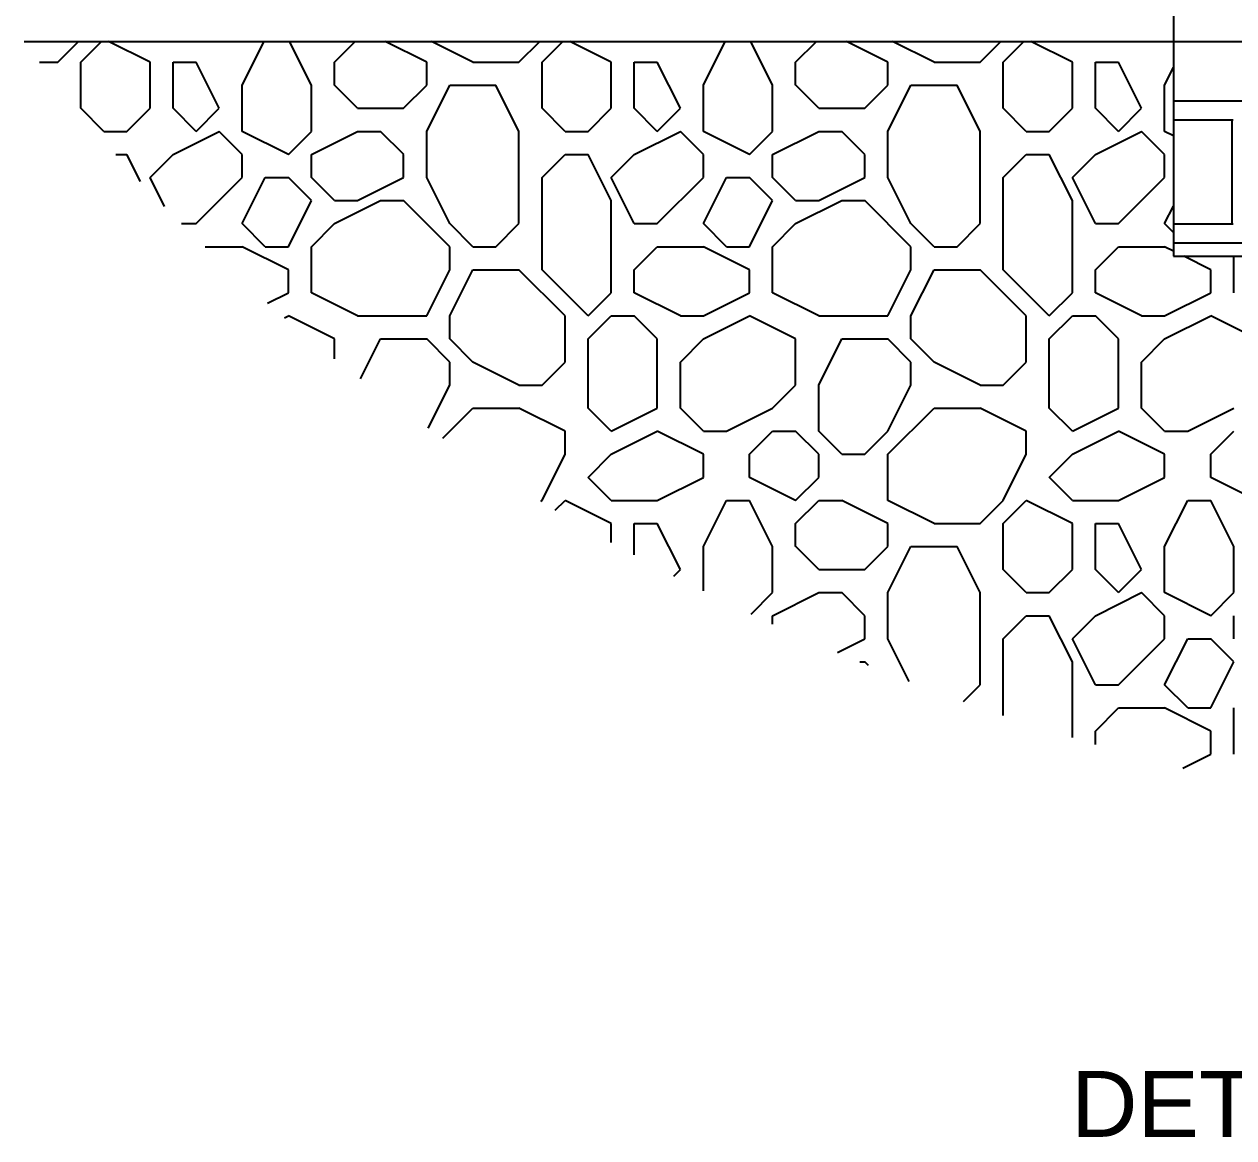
# Model space of a CAD drawing. Header units: inches. Extents: x -27 to 114, y -35 to 60.
# Drawn here: x 63.059 to 67.19, y 41.254 to 45.056 of the extents above; entities that cross this region are included whole.
import ezdxf

# ---------------------------------------------------------------- set-up
doc = ezdxf.new("R2010")
doc.units = ezdxf.units.IN
doc.header["$LTSCALE"] = 10
doc.header["$MEASUREMENT"] = 0
for name, color, linetype in [('FORMA', 6, 'Continuous'), ('HAS', 4, 'Continuous'), ('TUBO', 2, 'Continuous')]:
    doc.layers.add(name, color=color, linetype=linetype)
doc.layers.add('xtexto', color=7, linetype='Continuous', lineweight=20)
doc.styles.add('Arial', font='arial.ttf')

# ---------------------------------------------------------------- blocks, each defined once
blk = doc.blocks.new('caixa de areia')
at = {"layer": 'HAS'}
h = blk.add_hatch(dxfattribs=at)
h.set_pattern_fill('AR-BRELM', color=4, scale=0.175, style=0)
h.set_pattern_definition([(0, (291.365, 249.52955), (0, 0.93345), [1.33438, -0.06562]), (0, (291.365, 249.9233), (0, 0.93345), [1.33438, -0.06562]), (0, (291.715, 249.9963), (0, 0.93345), [0.63437, -0.06562]), (0, (291.715, 250.39), (0, 0.93345), [0.63437, -0.06562]), (90, (291.365, 249.5296), (-1.4, 9e-17), [0.39375, -0.5397]), (90, (291.2994, 249.5296), (-1.4, 9e-17), [0.39375, -0.5397]), (90, (291.715, 249.9963), (-0.7, 4e-17), [0.39375, -0.5397]), (90, (291.6494, 249.9963), (-0.7, 4e-17), [0.39375, -0.5397])])
h.paths.add_polyline_path([(292.6234, 250.2207), (293.1484, 250.2207), (293.1484, 251.8558), (292.7984, 251.8558), (292.7984, 251.6808), (292.6234, 251.6808)])
h.paths.add_polyline_path([(293.1484, 249.8707), (292.6234, 249.8707), (292.6234, 248.7058), (293.1484, 248.7058)])
h.paths.add_polyline_path([(290.5234, 249.5207), (289.9984, 249.5207), (289.9984, 248.7058), (290.5234, 248.7058)])
h.paths.add_polyline_path([(290.5234, 251.6808), (290.3484, 251.6808), (290.3484, 251.8558), (289.9984, 251.8558), (289.9984, 249.8707), (290.5234, 249.8707)])
at = {"layer": 'FORMA'}
for p, q in [((289.9984, 251.8558), (289.9984, 248.7058)), ((289.9984, 248.7058), (290.5234, 248.7058))]:
    blk.add_line(p, q, dxfattribs=at)
at = {"layer": 'TUBO'}
blk.add_line((285.6375, 249.5207), (290.6998, 249.5207), dxfattribs=at)
at = {"layer": 'TUBO', "color": 4}
for p, q in [((285.765, 249.442), (285.8437, 249.5207)), ((285.8525, 249.4421), (285.9312, 249.5207)), ((285.8525, 249.4421), (285.9312, 249.5207)), ((286.115, 249.4421), (285.9577, 249.5207)), ((286.465, 249.3545), (286.5481, 249.5207)), ((286.7275, 249.3545), (286.6444, 249.5207)), ((286.815, 249.4421), (286.8937, 249.5207)), ((287.165, 249.4421), (287.0077, 249.5207)), ((287.34, 249.4421), (287.1827, 249.5207)), ((287.515, 249.442), (287.5937, 249.5207)), ((287.6025, 249.4421), (287.6812, 249.5207)), ((287.6025, 249.4421), (287.6812, 249.5207)), ((287.865, 249.4421), (287.7077, 249.5207)), ((288.215, 249.3545), (288.2981, 249.5207)), ((288.4775, 249.3545), (288.3944, 249.5207)), ((288.565, 249.4421), (288.6437, 249.5207)), ((288.915, 249.4421), (288.7577, 249.5207)), ((289.09, 249.4421), (288.9327, 249.5207)), ((289.265, 249.442), (289.3437, 249.5207)), ((289.3525, 249.4421), (289.4312, 249.5207)), ((289.3525, 249.4421), (289.4312, 249.5207)), ((289.615, 249.4421), (289.4577, 249.5207)), ((285.6961, 249.4421), (285.765, 249.4421)), ((285.8525, 249.267), (285.8525, 249.4421)), ((286.115, 249.267), (286.115, 249.4421)), ((286.2025, 249.4421), (286.29, 249.4421)), ((286.2025, 249.267), (286.2025, 249.4421)), ((286.3775, 249.267), (286.29, 249.442)), ((286.815, 249.3545), (286.815, 249.4421)), ((287.165, 249.3545), (287.165, 249.4421)), ((287.34, 249.4421), (287.515, 249.4421)), ((287.6025, 249.267), (287.6025, 249.4421)), ((287.865, 249.267), (287.865, 249.4421)), ((287.9525, 249.4421), (288.04, 249.4421)), ((287.9525, 249.267), (287.9525, 249.4421)), ((288.1275, 249.267), (288.04, 249.442)), ((288.565, 249.3545), (288.565, 249.4421)), ((288.915, 249.3545), (288.915, 249.4421)), ((289.09, 249.4421), (289.265, 249.4421)), ((289.3525, 249.267), (289.3525, 249.4421)), ((289.615, 249.267), (289.615, 249.4421)), ((289.7025, 249.4421), (289.79, 249.4421)), ((289.7025, 249.267), (289.7025, 249.4421)), ((289.8775, 249.267), (289.79, 249.442)), ((289.965, 249.3545), (289.9984, 249.4213)), ((286.465, 249.1796), (286.465, 249.3545)), ((286.7275, 249.1796), (286.7275, 249.3545)), ((286.9026, 249.267), (286.8151, 249.3545)), ((287.0775, 249.267), (287.165, 249.3545)), ((287.165, 249.1796), (287.2525, 249.3545)), ((287.2525, 249.3545), (287.4275, 249.3545)), ((287.515, 249.1796), (287.4275, 249.3545)), ((288.215, 249.1796), (288.215, 249.3545)), ((288.4775, 249.1796), (288.4775, 249.3545)), ((288.6526, 249.267), (288.5651, 249.3545)), ((288.8275, 249.267), (288.915, 249.3545)), ((288.915, 249.1796), (289.0025, 249.3545)), ((289.0025, 249.3545), (289.1775, 249.3545)), ((289.265, 249.1796), (289.1775, 249.3545)), ((289.965, 249.1796), (289.965, 249.3545)), ((285.94, 249.1796), (285.8525, 249.267)), ((286.0275, 249.1795), (286.115, 249.267)), ((286.29, 249.1796), (286.2025, 249.267)), ((286.29, 249.1795), (286.3775, 249.267)), ((286.9025, 249.267), (287.0775, 249.267)), ((287.69, 249.1796), (287.6025, 249.267)), ((287.7775, 249.1795), (287.865, 249.267)), ((288.04, 249.1796), (287.9525, 249.267)), ((288.04, 249.1795), (288.1275, 249.267)), ((288.6525, 249.267), (288.8275, 249.267)), ((289.44, 249.1796), (289.3525, 249.267)), ((289.5275, 249.1795), (289.615, 249.267)), ((289.79, 249.1796), (289.7025, 249.267)), ((289.79, 249.1795), (289.8775, 249.267)), ((285.94, 249.1796), (286.0275, 249.1796)), ((286.2025, 249.092), (286.3775, 249.1795)), ((286.465, 249.092), (286.3775, 249.1795)), ((286.64, 249.092), (286.465, 249.1795)), ((286.64, 249.092), (286.7275, 249.1795)), ((286.7275, 249.092), (286.9025, 249.1795)), ((286.9025, 249.1796), (286.99, 249.1796)), ((287.0776, 249.092), (286.9901, 249.1795)), ((287.165, 249.0045), (287.165, 249.1796)), ((287.515, 248.8295), (287.515, 249.1796)), ((287.69, 249.1796), (287.7775, 249.1796)), ((287.9525, 249.092), (288.1275, 249.1795)), ((288.215, 249.092), (288.1275, 249.1795)), ((288.39, 249.092), (288.215, 249.1795)), ((288.39, 249.092), (288.4775, 249.1795)), ((288.4775, 249.092), (288.6525, 249.1795)), ((288.6525, 249.1796), (288.74, 249.1796)), ((288.8276, 249.092), (288.7401, 249.1795)), ((288.915, 249.0045), (288.915, 249.1796)), ((289.265, 248.8295), (289.265, 249.1796)), ((289.44, 249.1796), (289.5275, 249.1796)), ((289.7025, 249.092), (289.8775, 249.1795)), ((289.965, 249.092), (289.8775, 249.1795)), ((289.9984, 249.1629), (289.965, 249.1795)), ((285.9851, 249.092), (286.0275, 249.092)), ((286.0786, 248.9899), (286.0275, 249.092)), ((286.115, 249.0045), (286.2025, 249.092)), ((286.465, 249.0045), (286.465, 249.092)), ((286.7275, 249.0045), (286.7275, 249.092)), ((287.0775, 249.0045), (287.0775, 249.092)), ((287.6025, 249.0045), (287.69, 249.092)), ((287.69, 249.092), (287.7775, 249.092)), ((287.865, 248.917), (287.7775, 249.092)), ((287.865, 249.0045), (287.9525, 249.092)), ((288.215, 249.0045), (288.215, 249.092)), ((288.4775, 249.0045), (288.4775, 249.092)), ((288.8275, 249.0045), (288.8275, 249.092)), ((289.3525, 249.0045), (289.44, 249.092)), ((289.44, 249.092), (289.5275, 249.092)), ((289.615, 248.917), (289.5275, 249.092)), ((289.615, 249.0045), (289.7025, 249.092)), ((289.965, 249.0045), (289.965, 249.092)), ((286.1701, 248.8943), (286.115, 249.0045)), ((286.29, 248.8295), (286.465, 249.0045)), ((286.29, 248.8295), (286.465, 249.0045)), ((286.465, 248.8295), (286.5525, 249.0045)), ((286.5525, 249.0045), (286.64, 249.0045)), ((286.7275, 248.9171), (286.64, 249.0046)), ((286.815, 248.917), (286.7275, 249.0045)), ((286.9025, 248.917), (287.0775, 249.0045)), ((287.2525, 248.8295), (287.165, 249.0045)), ((287.6025, 248.6546), (287.6025, 249.0045)), ((287.9525, 248.8295), (287.865, 249.0045)), ((288.04, 248.8295), (288.215, 249.0045)), ((288.04, 248.8295), (288.215, 249.0045)), ((288.215, 248.8295), (288.3025, 249.0045)), ((288.3025, 249.0045), (288.39, 249.0045)), ((288.4775, 248.9171), (288.39, 249.0046)), ((288.565, 248.917), (288.4775, 249.0045)), ((288.6525, 248.917), (288.8275, 249.0045)), ((289.0025, 248.8295), (288.915, 249.0045)), ((289.3525, 248.6546), (289.3525, 249.0045)), ((289.7025, 248.8295), (289.615, 249.0045)), ((289.79, 248.8295), (289.965, 249.0045)), ((289.79, 248.8295), (289.965, 249.0045)), ((286.64, 248.7421), (286.7275, 248.917)), ((286.815, 248.917), (286.9025, 248.917)), ((286.815, 248.8295), (286.99, 248.917)), ((286.99, 248.917), (287.0775, 248.917)), ((287.2525, 248.7421), (287.0775, 248.917)), ((287.865, 248.5671), (287.865, 248.917)), ((288.39, 248.7421), (288.4775, 248.917)), ((288.565, 248.917), (288.6525, 248.917)), ((288.565, 248.8295), (288.74, 248.917)), ((288.74, 248.917), (288.8275, 248.917)), ((289.0025, 248.7421), (288.8275, 248.917)), ((289.615, 248.5671), (289.615, 248.917)), ((289.965, 248.8295), (289.9984, 248.8963)), ((286.2344, 248.8295), (286.29, 248.8295)), ((286.5525, 248.7421), (286.465, 248.8295)), ((286.7275, 248.7421), (286.815, 248.8295)), ((287.34, 248.7421), (287.2525, 248.8295)), ((287.4275, 248.742), (287.515, 248.8295)), ((287.9525, 248.8295), (288.04, 248.8295)), ((288.3025, 248.7421), (288.215, 248.8295)), ((288.4775, 248.7421), (288.565, 248.8295)), ((289.09, 248.7421), (289.0025, 248.8295)), ((289.1775, 248.742), (289.265, 248.8295)), ((289.7025, 248.8295), (289.79, 248.8295)), ((289.9984, 248.7962), (289.965, 248.8295)), ((286.3243, 248.7421), (286.465, 248.7421)), ((286.64, 248.6546), (286.465, 248.742)), ((286.5525, 248.7421), (286.64, 248.7421)), ((286.7275, 248.5671), (286.7275, 248.7421)), ((287.2525, 248.6546), (287.2525, 248.7421)), ((287.34, 248.7421), (287.4275, 248.7421)), ((287.9525, 248.6545), (288.04, 248.742)), ((288.04, 248.7421), (288.215, 248.7421)), ((288.39, 248.6546), (288.215, 248.742)), ((288.3025, 248.7421), (288.39, 248.7421)), ((288.4775, 248.5671), (288.4775, 248.7421)), ((289.0025, 248.6546), (289.0025, 248.7421)), ((289.09, 248.7421), (289.1775, 248.7421)), ((289.7025, 248.6545), (289.79, 248.742)), ((289.79, 248.7421), (289.965, 248.7421)), ((289.9984, 248.7254), (289.965, 248.742)), ((290.14, 248.6546), (290.0375, 248.7058)), ((290.2275, 248.5671), (290.2275, 248.7058)), ((286.64, 248.5671), (286.64, 248.6546)), ((287.165, 248.4795), (287.2525, 248.6545)), ((287.2525, 248.4795), (287.34, 248.6545)), ((287.34, 248.6546), (287.515, 248.6546)), ((287.69, 248.4795), (287.5151, 248.6545)), ((287.7775, 248.4795), (287.6025, 248.6545)), ((287.9525, 248.5671), (287.9525, 248.6546)), ((288.39, 248.5671), (288.39, 248.6546)), ((288.915, 248.4795), (289.0025, 248.6545)), ((289.0025, 248.4795), (289.09, 248.6545)), ((289.09, 248.6546), (289.265, 248.6546)), ((289.44, 248.4795), (289.2651, 248.6545)), ((289.5275, 248.4795), (289.3525, 248.6545)), ((289.7025, 248.5671), (289.7025, 248.6546)), ((290.14, 248.5671), (290.14, 248.6546)), ((286.5605, 248.5273), (286.64, 248.567)), ((286.9025, 248.4795), (286.7275, 248.567)), ((287.7775, 248.4795), (287.865, 248.567)), ((288.1275, 248.4795), (287.9525, 248.567)), ((288.215, 248.4795), (288.39, 248.567)), ((288.6525, 248.4795), (288.4775, 248.567)), ((289.5275, 248.4795), (289.615, 248.567)), ((289.8775, 248.4795), (289.7025, 248.567)), ((289.965, 248.4795), (290.14, 248.567)), ((286.625, 248.472), (286.64, 248.4795)), ((286.815, 248.392), (286.64, 248.4795)), ((286.9025, 248.4795), (287.165, 248.4795)), ((287.2525, 248.392), (287.2525, 248.4795)), ((287.69, 248.3045), (287.69, 248.4795)), ((287.7775, 248.392), (287.865, 248.4795)), ((287.865, 248.4795), (287.9525, 248.4795)), ((288.04, 248.392), (287.9525, 248.4795)), ((288.1275, 248.4795), (288.215, 248.4795)), ((288.215, 248.392), (288.39, 248.4795)), ((288.565, 248.392), (288.39, 248.4795)), ((288.6525, 248.4795), (288.915, 248.4795)), ((289.0025, 248.392), (289.0025, 248.4795)), ((289.44, 248.3045), (289.44, 248.4795)), ((289.5275, 248.392), (289.615, 248.4795)), ((289.615, 248.4795), (289.7025, 248.4795)), ((289.79, 248.392), (289.7025, 248.4795)), ((289.8775, 248.4795), (289.965, 248.4795)), ((289.965, 248.392), (290.14, 248.4795)), ((290.315, 248.392), (290.14, 248.4795)), ((286.815, 248.3169), (286.815, 248.392)), ((286.9141, 248.2402), (286.99, 248.392)), ((286.99, 248.392), (287.165, 248.392)), ((287.2525, 248.3045), (287.165, 248.392)), ((287.34, 248.3045), (287.2525, 248.392)), ((287.7775, 248.1295), (287.7775, 248.392)), ((288.04, 248.1295), (288.04, 248.392)), ((288.1275, 248.3045), (288.215, 248.392)), ((288.565, 248.2171), (288.565, 248.392)), ((288.6525, 248.2171), (288.74, 248.392)), ((288.74, 248.392), (288.915, 248.392)), ((289.0025, 248.3045), (288.915, 248.392)), ((289.09, 248.3045), (289.0025, 248.392)), ((289.5275, 248.1295), (289.5275, 248.392)), ((289.79, 248.1295), (289.79, 248.392)), ((289.8775, 248.3045), (289.965, 248.392)), ((287.2525, 248.2171), (287.2525, 248.3045)), ((287.515, 248.2171), (287.34, 248.3045)), ((287.6025, 248.2171), (287.69, 248.3045)), ((288.1275, 248.1295), (288.1275, 248.3045)), ((289.0025, 248.2171), (289.0025, 248.3045)), ((289.265, 248.2171), (289.09, 248.3045)), ((289.3525, 248.2171), (289.44, 248.3045)), ((289.8775, 248.1295), (289.8775, 248.3045)), ((287.1707, 248.0533), (287.2525, 248.217)), ((287.515, 248.2171), (287.6025, 248.2171)), ((288.4775, 248.1295), (288.565, 248.217)), ((288.6525, 248.042), (288.6525, 248.2171)), ((288.915, 248.042), (289.0025, 248.217)), ((289.265, 248.2171), (289.3525, 248.2171)), ((287.2258, 248.0153), (287.34, 248.1295)), ((287.34, 248.1295), (287.515, 248.1295)), ((287.69, 248.042), (287.515, 248.1295)), ((287.865, 248.042), (287.7775, 248.1295)), ((287.865, 248.042), (288.04, 248.1295)), ((288.215, 248.042), (288.1275, 248.1295)), ((288.3025, 248.042), (288.4775, 248.1295)), ((288.915, 247.9545), (289.09, 248.1295)), ((289.09, 248.1295), (289.265, 248.1295)), ((289.44, 248.042), (289.265, 248.1295)), ((289.615, 248.042), (289.5275, 248.1295)), ((289.615, 248.042), (289.79, 248.1295)), ((289.965, 248.042), (289.8775, 248.1295)), ((290.0525, 248.042), (290.2275, 248.1295)), ((287.69, 247.9545), (287.69, 248.042)), ((287.865, 247.9545), (288.04, 248.042)), ((288.215, 247.9545), (288.04, 248.042)), ((288.215, 248.042), (288.3025, 248.042)), ((288.39, 247.9545), (288.4775, 248.042)), ((288.4775, 248.042), (288.565, 248.042)), ((288.6525, 247.9545), (288.565, 248.042)), ((288.74, 247.9545), (288.6525, 248.042)), ((288.8275, 247.9545), (288.915, 248.042)), ((289.44, 247.9545), (289.44, 248.042)), ((289.615, 247.9545), (289.79, 248.042)), ((289.965, 247.9545), (289.79, 248.042)), ((289.965, 248.042), (290.0525, 248.042)), ((290.14, 247.9545), (290.2275, 248.042)), ((287.6025, 247.7795), (287.69, 247.9545)), ((287.7775, 247.867), (287.865, 247.9545)), ((288.215, 247.867), (288.215, 247.9545)), ((288.39, 247.867), (288.39, 247.9545)), ((288.6525, 247.867), (288.6525, 247.9545)), ((288.74, 247.9545), (288.8275, 247.9545)), ((288.915, 247.7795), (288.915, 247.9545)), ((289.3525, 247.7795), (289.44, 247.9545)), ((289.5275, 247.867), (289.615, 247.9545)), ((289.965, 247.867), (289.965, 247.9545)), ((290.14, 247.867), (290.14, 247.9545)), ((287.8651, 247.7795), (287.7776, 247.867)), ((288.04, 247.7795), (288.215, 247.867)), ((288.565, 247.7795), (288.39, 247.867)), ((288.565, 247.7795), (288.6525, 247.867)), ((289.6151, 247.7795), (289.5276, 247.867)), ((289.79, 247.7795), (289.965, 247.867)), ((290.315, 247.7795), (290.14, 247.867)), ((287.5983, 247.7754), (287.6025, 247.7795)), ((287.653, 247.7425), (287.69, 247.7795)), ((287.653, 247.7425), (287.69, 247.7795)), ((287.865, 247.6921), (287.69, 247.7795)), ((287.865, 247.7795), (288.04, 247.7795)), ((288.215, 247.6045), (288.3025, 247.7795)), ((288.3025, 247.7795), (288.39, 247.7795)), ((288.4775, 247.6045), (288.39, 247.7795)), ((288.565, 247.6921), (288.6525, 247.7795)), ((288.6525, 247.7795), (288.74, 247.7795)), ((288.915, 247.6921), (288.74, 247.7795)), ((289.09, 247.6921), (288.915, 247.7795)), ((289.265, 247.692), (289.3525, 247.7795)), ((289.3525, 247.6921), (289.44, 247.7795)), ((289.3525, 247.6921), (289.44, 247.7795)), ((289.615, 247.6921), (289.44, 247.7795)), ((289.615, 247.7795), (289.79, 247.7795)), ((289.965, 247.6045), (290.0525, 247.7795)), ((290.0525, 247.7795), (290.14, 247.7795)), ((290.2275, 247.6045), (290.14, 247.7795)), ((287.865, 247.6204), (287.865, 247.6921)), ((287.9525, 247.6921), (288.04, 247.6921)), ((287.9525, 247.5724), (287.9525, 247.6921)), ((288.1275, 247.517), (288.04, 247.692)), ((288.565, 247.6045), (288.565, 247.6921)), ((288.915, 247.6045), (288.915, 247.6921)), ((289.09, 247.6921), (289.265, 247.6921)), ((289.3525, 247.517), (289.3525, 247.6921)), ((289.615, 247.517), (289.615, 247.6921)), ((289.7025, 247.6921), (289.79, 247.6921)), ((289.7025, 247.517), (289.7025, 247.6921)), ((289.8775, 247.517), (289.79, 247.692)), ((288.215, 247.4359), (288.215, 247.6045)), ((288.4775, 247.4296), (288.4775, 247.6045)), ((288.6526, 247.517), (288.5651, 247.6045)), ((288.8275, 247.517), (288.915, 247.6045)), ((288.915, 247.4296), (289.0025, 247.6045)), ((289.0025, 247.6045), (289.1775, 247.6045)), ((289.265, 247.4296), (289.1775, 247.6045)), ((289.965, 247.4296), (289.965, 247.6045)), ((290.2275, 247.4296), (290.2275, 247.6045)), ((288.1032, 247.4927), (288.1275, 247.517)), ((288.6525, 247.517), (288.8275, 247.517)), ((289.44, 247.4296), (289.3525, 247.517)), ((289.5275, 247.4295), (289.615, 247.517)), ((289.79, 247.4296), (289.7025, 247.517)), ((289.79, 247.4295), (289.8775, 247.517)), ((288.3962, 247.3482), (288.4775, 247.4295)), ((288.4775, 247.342), (288.6525, 247.4295)), ((288.6525, 247.4296), (288.74, 247.4296)), ((288.8276, 247.342), (288.7401, 247.4295)), ((288.915, 247.2545), (288.915, 247.4296)), ((289.265, 247.0795), (289.265, 247.4296)), ((289.44, 247.4296), (289.5275, 247.4296)), ((289.7025, 247.342), (289.8775, 247.4295)), ((289.965, 247.342), (289.8775, 247.4295)), ((290.14, 247.342), (289.965, 247.4295)), ((290.14, 247.342), (290.2275, 247.4295)), ((288.4775, 247.3105), (288.4775, 247.342)), ((288.8275, 247.2545), (288.8275, 247.342)), ((289.3525, 247.2545), (289.44, 247.342)), ((289.44, 247.342), (289.5275, 247.342)), ((289.615, 247.167), (289.5275, 247.342)), ((289.615, 247.2545), (289.7025, 247.342)), ((289.965, 247.2545), (289.965, 247.342)), ((290.2275, 247.2545), (290.2275, 247.342)), ((288.7232, 247.2024), (288.8275, 247.2545)), ((288.9961, 247.0924), (288.915, 247.2545)), ((289.3525, 246.964), (289.3525, 247.2545)), ((289.7025, 247.0795), (289.615, 247.2545)), ((289.79, 247.0795), (289.965, 247.2545)), ((289.79, 247.0795), (289.965, 247.2545)), ((289.965, 247.0795), (290.0525, 247.2545)), ((290.0525, 247.2545), (290.14, 247.2545)), ((290.2275, 247.1671), (290.14, 247.2546)), ((288.8082, 247.167), (288.8275, 247.167)), ((288.8409, 247.1537), (288.8275, 247.167)), ((289.615, 246.88), (289.615, 247.167)), ((290.14, 246.9921), (290.2275, 247.167)), ((289.2017, 247.0163), (289.265, 247.0795)), ((289.7025, 247.0795), (289.79, 247.0795)), ((290.0525, 246.9921), (289.965, 247.0795)), ((289.7025, 246.9045), (289.79, 246.992)), ((289.79, 246.9921), (289.965, 246.9921)), ((290.14, 246.9046), (289.965, 246.992)), ((290.0525, 246.9921), (290.14, 246.9921)), ((290.2275, 246.8171), (290.2275, 246.9921)), ((289.7025, 246.854), (289.7025, 246.9046)), ((290.14, 246.8171), (290.14, 246.9046)), ((290.0344, 246.7642), (290.14, 246.817))]:
    blk.add_line(p, q, dxfattribs=at)

msp = doc.modelspace()

# ---------------------------------------------------------------- block references
at = {"color": 1, "xscale": 0.8999999999996362, "yscale": 0.8999999999996362, "zscale": 0.8999999999996362}
msp.add_blockref('caixa de areia', (-194.0146, -179.5716), dxfattribs=at)

# ---------------------------------------------------------------- texts
at = {"layer": 'xtexto', "style": 'Arial'}
msp.add_text('DETALHE DE C.X. DE AREIA', height=0.225, dxfattribs=at).set_placement((66.6344, 41.2569))

doc.saveas('drawing.dxf')
